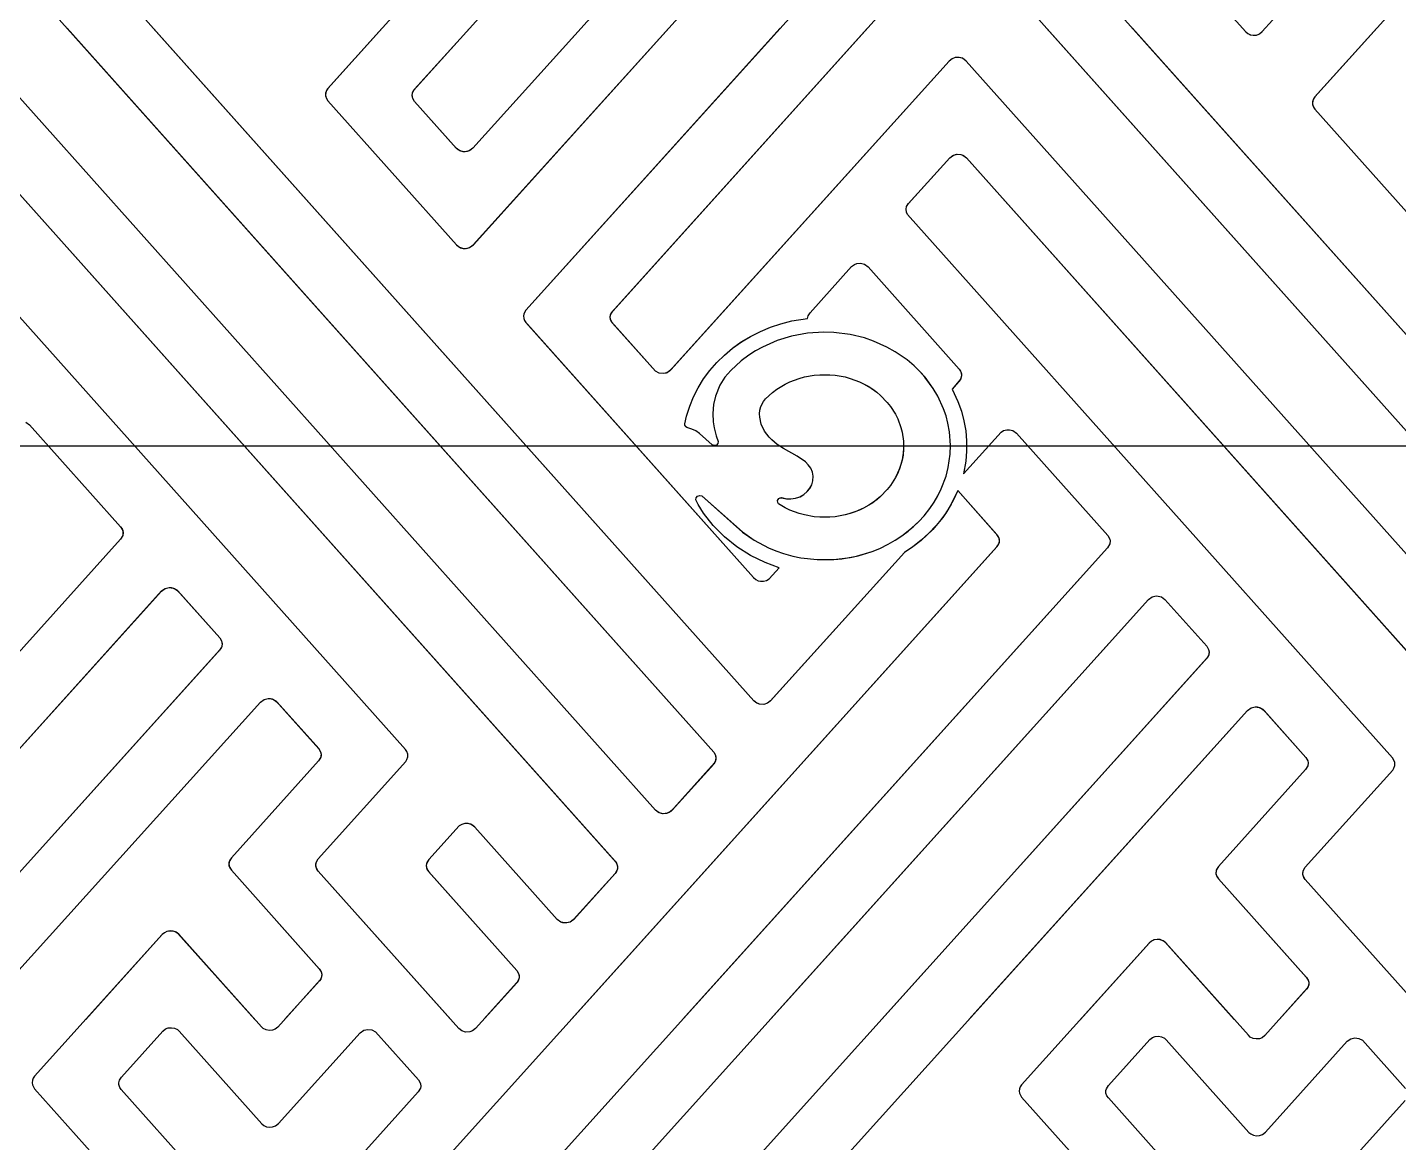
# Model space of a CAD drawing. Extents: x 44111 to 90315, y 4379 to 151689.
# Drawn here: x 66583 to 67238, y 135286 to 135819 of the extents above; entities that cross this region are included whole.
import ezdxf

# ---------------------------------------------------------------- set-up
doc = ezdxf.new("R2010")
doc.units = 0
doc.header["$LTSCALE"] = 1000
doc.header["$MEASUREMENT"] = 0
doc.linetypes.add('DOTE', pattern=[2.42, 2, -0.2, 0.02, -0.2])
for name, color, linetype in [('A-DOTE', 1, 'DOTE'), ('A-立面外墙材料填充', 8, 'Continuous'), ('DIM_ELEV', 3, 'Continuous')]:
    doc.layers.add(name, color=color, linetype=linetype)

# ---------------------------------------------------------------- blocks, each defined once
blk = doc.blocks.new('yggggggg')
at = {"layer": 'A-立面外墙材料填充'}
for p, q in [((657985.65, -619611.22), (658294.83, -619957.45)), ((658314.05, -619932.89), (658026.8, -619611.22)), ((658136.34, -619611.22), (658110.21, -619640.25)), ((658151.84, -619640.47), (658178.19, -619611.22)), ((658231.45, -619611.22), (658179.69, -619668.66)), ((658179.89, -619714.88), (658273.31, -619611.22)), ((658326.56, -619611.22), (658205.06, -619746.06)), ((658246.02, -619747.15), (658368.42, -619611.22)), ((658453.92, -619611.22), (658766.61, -619961.38)), ((658785.94, -619936.95), (658495.07, -619611.22)), ((658550.12, -619613.8), (658551.34, -619614.4)), ((658551.34, -619614.4), (658552.8, -619614.68)), ((658552.8, -619614.68), (658553.88, -619614.63)), ((658553.88, -619614.63), (658555.21, -619614.27)), ((658555.21, -619614.27), (658556.14, -619613.76)), ((658611.9, -619611.22), (658582.1, -619644.31)), ((658267.01, -619985.09), (657943.61, -619622.94)), ((658407.47, -619626.99), (658274.37, -619774.68)), ((658408.85, -619625.89), (658407.47, -619626.99)), ((658410.31, -619625.34), (658408.85, -619625.89)), ((658411.79, -619625.23), (658410.31, -619625.34)), ((658413.61, -619625.65), (658411.79, -619625.23)), ((658414.54, -619626.16), (658413.61, -619625.65)), ((658415.5, -619627), (658414.54, -619626.16)), ((658739.03, -619989.27), (658415.5, -619627)), ((658109.63, -619641.12), (658109.22, -619642.39)), ((658110.21, -619640.25), (658109.63, -619641.12)), ((658150.67, -619643.13), (658150.93, -619641.94)), ((658150.93, -619641.94), (658151.84, -619640.47)), ((658109.22, -619642.39), (658109.22, -619643.64)), ((658109.22, -619643.64), (658109.62, -619644.91)), ((658109.62, -619644.91), (658110.36, -619646)), ((658110.36, -619646), (658171.86, -619714.86)), ((658150.93, -619644.88), (658150.67, -619643.13)), ((658151.83, -619646.36), (658150.93, -619644.88)), ((658171.73, -619668.64), (658151.83, -619646.36)), ((658581.53, -619645.18), (658581.12, -619646.45)), ((658581.12, -619646.45), (658581.13, -619647.78)), ((658581.13, -619647.78), (658581.52, -619648.97)), ((658582.1, -619644.31), (658581.53, -619645.18)), ((658581.52, -619648.97), (658582.26, -619650.06)), ((658582.26, -619650.06), (658643.76, -619718.92)), ((657943.74, -619669.16), (658247.68, -620009.52)), ((658173.49, -619669.92), (658171.73, -619668.64)), ((658175.02, -619670.35), (658173.49, -619669.92)), ((658176.02, -619670.39), (658175.02, -619670.35)), ((658177.93, -619669.93), (658176.02, -619670.39)), ((658179.69, -619668.66), (658177.93, -619669.93)), ((658387.83, -619695.24), (658407.67, -619673.21)), ((658407.67, -619673.21), (658409.1, -619672.09)), ((658409.1, -619672.09), (658410.97, -619671.51)), ((658410.97, -619671.51), (658412.95, -619671.63)), ((658412.95, -619671.63), (658414.21, -619672.1)), ((658414.21, -619672.1), (658415.64, -619673.22)), ((658415.64, -619673.22), (658719.57, -620013.58)), ((658147.42, -619956.05), (657915.53, -619696.27)), ((658386.77, -619697.77), (658387.03, -619696.57)), ((658386.92, -619699.2), (658386.77, -619697.77)), ((658387.43, -619700.33), (658386.92, -619699.2)), ((658387.03, -619696.57), (658387.83, -619695.24)), ((658619.32, -619960.11), (658387.43, -619700.33)), ((658171.86, -619714.86), (658172.82, -619715.71)), ((658172.82, -619715.71), (658173.75, -619716.22)), ((658173.75, -619716.22), (658175.08, -619716.59)), ((658175.08, -619716.59), (658176.17, -619716.64)), ((658176.17, -619716.64), (658178.08, -619716.19)), ((658178.08, -619716.19), (658179.89, -619714.88)), ((658340.9, -619747.3), (658360.76, -619725.28)), ((658360.76, -619725.28), (658362.06, -619724.29)), ((658362.06, -619724.29), (658363.33, -619723.82)), ((658363.33, -619723.82), (658364.93, -619723.68)), ((658364.93, -619723.68), (658366.84, -619724.14)), ((658366.84, -619724.14), (658368.6, -619725.42)), ((658368.6, -619725.42), (658412.17, -619774.21)), ((658205.06, -619746.06), (658204.16, -619747.48)), ((658204.16, -619747.48), (658203.86, -619748.77)), ((658203.86, -619748.77), (658203.98, -619750.1)), ((658203.98, -619750.1), (658204.52, -619751.33)), ((658204.52, -619751.33), (658313.88, -619873.9)), ((658245.35, -619749.71), (658245.51, -619748.28)), ((658245.61, -619750.9), (658245.35, -619749.71)), ((658245.51, -619748.28), (658246.02, -619747.15)), ((658246.4, -619752.25), (658245.61, -619750.9)), ((658267.03, -619775.25), (658246.4, -619752.25)), ((658321.96, -619754.23), (658326.96, -619752.57)), ((658326.96, -619752.57), (658332.1, -619751.26)), ((658332.1, -619751.26), (658339.72, -619750.01)), ((658339.72, -619750.01), (658339.99, -619748.77)), ((658339.99, -619748.77), (658340.9, -619747.3)), ((658308.03, -619761.28), (658312.47, -619758.6)), ((658312.47, -619758.6), (658317.12, -619756.25)), ((658317.12, -619756.25), (658321.96, -619754.23)), ((658332, -619758.51), (658325.21, -619760.6)), ((658339.71, -619757.08), (658332, -619758.51)), ((658347.53, -619756.57), (658339.71, -619757.08)), ((658352.22, -619756.71), (658347.53, -619756.57)), ((658359.99, -619757.68), (658352.22, -619756.71)), ((658366.88, -619759.35), (658359.99, -619757.68)), ((658371.25, -619760.84), (658366.88, -619759.35)), ((658299.93, -619767.54), (658303.84, -619764.27)), ((658303.84, -619764.27), (658308.03, -619761.28)), ((658314.78, -619765.57), (658311.59, -619767.61)), ((658318.16, -619763.69), (658314.78, -619765.57)), ((658325.21, -619760.6), (658318.16, -619763.69)), ((658377.65, -619763.69), (658371.25, -619760.84)), ((658381.65, -619765.94), (658377.65, -619763.69)), ((658387.28, -619769.85), (658381.65, -619765.94)), ((658292.96, -619774.92), (658296.26, -619771.13)), ((658296.26, -619771.13), (658299.93, -619767.54)), ((658307.96, -619770.31), (658302.94, -619774.85)), ((658311.59, -619767.61), (658307.96, -619770.31)), ((658390.71, -619772.76), (658387.28, -619769.85)), ((658393.37, -619775.35), (658390.71, -619772.76)), ((658268.74, -619776.16), (658267.03, -619775.25)), ((658270.7, -619776.41), (658268.74, -619776.16)), ((658272.61, -619775.96), (658270.7, -619776.41)), ((658274.37, -619774.68), (658272.61, -619775.96)), ((658287.4, -619783.14), (658290, -619778.93)), ((658290, -619778.93), (658292.96, -619774.92)), ((658300.19, -619778.09), (658297.79, -619781.89)), ((658302.94, -619774.85), (658300.19, -619778.09)), ((658331.28, -619780.36), (658335.72, -619778.69)), ((658335.72, -619778.69), (658338.2, -619778.01)), ((658338.2, -619778.01), (658342.92, -619777.16)), ((658342.92, -619777.16), (658345.5, -619776.93)), ((658345.5, -619776.93), (658350.31, -619776.93)), ((658350.31, -619776.93), (658352.9, -619777.16)), ((658352.9, -619777.16), (658357.61, -619778.01)), ((658357.61, -619778.01), (658360.1, -619778.69)), ((658360.1, -619778.69), (658364.54, -619780.36)), ((658395.84, -619778.12), (658393.37, -619775.35)), ((658399.81, -619783.49), (658395.84, -619778.12)), ((658412.83, -619779.14), (658408.8, -619783.83)), ((658412.17, -619774.21), (658412.84, -619775.18)), ((658413.32, -619777.44), (658412.83, -619779.14)), ((658412.84, -619775.18), (658413.29, -619776.55)), ((658413.29, -619776.55), (658413.32, -619777.44)), ((658285.17, -619787.52), (658287.4, -619783.14)), ((658297.79, -619781.89), (658295.63, -619787.14)), ((658319.66, -619788.39), (658322.99, -619785.37)), ((658322.99, -619785.37), (658324.99, -619783.88)), ((658324.99, -619783.88), (658328.99, -619781.46)), ((658328.99, -619781.46), (658331.28, -619780.36)), ((658364.54, -619780.36), (658366.83, -619781.46)), ((658366.83, -619781.46), (658370.83, -619783.88)), ((658370.83, -619783.88), (658372.74, -619785.3)), ((658372.74, -619785.3), (658374.63, -619786.9)), ((658402.03, -619787.24), (658399.81, -619783.49)), ((658408.8, -619783.83), (658411.59, -619789.7)), ((658281.88, -619796.69), (658283.33, -619792.05)), ((658283.33, -619792.05), (658285.17, -619787.52)), ((658294.7, -619791.24), (658294.34, -619795.4)), ((658295.63, -619787.14), (658294.7, -619791.24)), ((658316.94, -619793.95), (658317.38, -619792.18)), ((658317.38, -619792.18), (658318.61, -619789.7)), ((658318.61, -619789.7), (658319.66, -619788.39)), ((658374.63, -619786.9), (658377.8, -619790.17)), ((658377.8, -619790.17), (658379.31, -619792.08)), ((658379.31, -619792.08), (658381.72, -619795.85)), ((658404.76, -619793.2), (658402.03, -619787.24)), ((658411.59, -619789.7), (658413.24, -619794.29)), ((658281.05, -619800.37), (658281.88, -619796.69)), ((658294.34, -619795.4), (658294.53, -619799.4)), ((658316.78, -619795.58), (658316.94, -619793.95)), ((658316.84, -619797.27), (658316.78, -619795.58)), ((658317.54, -619800.5), (658316.84, -619797.27)), ((658381.72, -619795.85), (658382.79, -619797.99)), ((658382.79, -619797.99), (658384.34, -619802.11)), ((658405.92, -619796.6), (658404.76, -619793.2)), ((658406.83, -619800.04), (658405.92, -619796.6)), ((658413.24, -619794.29), (658414.49, -619798.98)), ((658414.49, -619798.98), (658415.33, -619803.74)), ((657965.95, -619799.6), (657967.71, -619800.88)), ((657967.71, -619800.88), (658011.28, -619849.67)), ((658281.08, -619801.08), (658281.05, -619800.37)), ((658281.41, -619801.71), (658281.08, -619801.08)), ((658282, -619802.17), (658281.41, -619801.71)), ((658284.41, -619802.89), (658282, -619802.17)), ((658286.34, -619803.84), (658284.41, -619802.89)), ((658288, -619805.08), (658286.34, -619803.84)), ((658294.06, -619810.52), (658288, -619805.08)), ((658294.53, -619799.4), (658294.98, -619802.29)), ((658294.98, -619802.29), (658295.98, -619806.09)), ((658319.14, -619803.89), (658317.54, -619800.5)), ((658321.3, -619806.77), (658319.14, -619803.89)), ((658384.34, -619802.11), (658384.93, -619804.39)), ((658384.93, -619804.39), (658385.55, -619808.71)), ((658407.59, -619804.21), (658406.83, -619800.04)), ((658408.06, -619810.65), (658407.59, -619804.21)), ((658414.19, -619824.27), (658432.27, -619804.34)), ((658415.33, -619803.74), (658415.75, -619808.62)), ((658432.27, -619804.34), (658433.4, -619803.65)), ((658433.4, -619803.65), (658434.94, -619803.23)), ((658434.94, -619803.23), (658436.31, -619803.23)), ((658436.31, -619803.23), (658437.85, -619803.66)), ((658437.85, -619803.66), (658439.6, -619804.94)), ((658439.6, -619804.94), (658483.18, -619853.73)), ((658295.1, -619810.81), (658294.06, -619810.52)), ((658296.14, -619810.54), (658295.1, -619810.81)), ((658295.98, -619806.09), (658296.99, -619808.82)), ((658296.85, -619809.79), (658296.14, -619810.54)), ((658296.99, -619808.82), (658296.85, -619809.79)), ((658322.55, -619808.05), (658321.3, -619806.77)), ((658325.19, -619810.22), (658322.55, -619808.05)), ((658328.23, -619812.17), (658325.19, -619810.22)), ((658334.78, -619815.82), (658328.23, -619812.17)), ((658385.55, -619808.71), (658385.55, -619813.29)), ((658407.91, -619814.87), (658408.06, -619810.65)), ((658415.75, -619808.62), (658415.75, -619813.44)), ((658338.66, -619818.62), (658334.78, -619815.82)), ((658340.06, -619819.99), (658338.66, -619818.62)), ((658384.93, -619817.6), (658384.34, -619819.89)), ((658385.55, -619813.29), (658384.93, -619817.6)), ((658406.98, -619821.28), (658407.91, -619814.87)), ((658415.33, -619818.25), (658414.19, -619824.27)), ((658415.75, -619813.44), (658415.33, -619818.25)), ((658341.21, -619821.68), (658340.06, -619819.99)), ((658341.98, -619823.54), (658341.21, -619821.68)), ((658342.34, -619825.5), (658341.98, -619823.54)), ((658342.24, -619827.65), (658342.34, -619825.5)), ((658382.79, -619824.01), (658381.72, -619826.15)), ((658384.34, -619819.89), (658382.79, -619824.01)), ((658403.63, -619831.5), (658405.91, -619825.42)), ((658405.91, -619825.42), (658406.98, -619821.28)), ((658339.58, -619832.84), (658340.86, -619831.23)), ((658340.86, -619831.23), (658341.7, -619829.58)), ((658341.7, -619829.58), (658342.24, -619827.65)), ((658377.8, -619831.82), (658374.63, -619835.1)), ((658379.31, -619829.92), (658377.8, -619831.82)), ((658381.72, -619826.15), (658379.31, -619829.92)), ((658402.03, -619834.76), (658403.63, -619831.5)), ((658286.31, -619836.75), (658286.37, -619835.74)), ((658287.43, -619838.92), (658286.31, -619836.75)), ((658286.37, -619835.74), (658287.05, -619834.93)), ((658287.05, -619834.93), (658288.12, -619834.61)), ((658288.12, -619834.61), (658289.19, -619834.9)), ((658289.19, -619834.9), (658308.51, -619852.12)), ((658325.34, -619837.03), (658325.9, -619836.17)), ((658325.41, -619838.03), (658325.34, -619837.03)), ((658325.8, -619838.6), (658325.41, -619838.03)), ((658328.99, -619840.53), (658325.8, -619838.6)), ((658325.9, -619836.17), (658326.53, -619835.82)), ((658326.53, -619835.82), (658327.26, -619835.71)), ((658327.26, -619835.71), (658329.69, -619836.2)), ((658329.69, -619836.2), (658331.7, -619836.27)), ((658331.7, -619836.27), (658333.87, -619835.98)), ((658333.87, -619835.98), (658335.94, -619835.32)), ((658335.94, -619835.32), (658337.97, -619834.2)), ((658337.97, -619834.2), (658339.58, -619832.84)), ((658372.74, -619836.7), (658368.92, -619839.35)), ((658374.63, -619835.1), (658372.74, -619836.7)), ((658398.12, -619840.97), (658400.18, -619837.93)), ((658400.18, -619837.93), (658402.03, -619834.76)), ((658411.59, -619832.32), (658408.42, -619838.86)), ((658430.73, -619853.9), (658411.59, -619832.32)), ((658290, -619843.06), (658287.43, -619838.92)), ((658294.61, -619849.05), (658290, -619843.06)), ((658331.28, -619841.64), (658328.99, -619840.53)), ((658335.72, -619843.3), (658331.28, -619841.64)), ((658338.2, -619843.98), (658335.72, -619843.3)), ((658342.92, -619844.83), (658338.2, -619843.98)), ((658345.5, -619845.06), (658342.92, -619844.83)), ((658350.31, -619845.06), (658345.5, -619845.06)), ((658352.9, -619844.83), (658350.31, -619845.06)), ((658357.61, -619843.98), (658352.9, -619844.83)), ((658359.98, -619843.34), (658357.61, -619843.98)), ((658362.4, -619842.51), (658359.98, -619843.34)), ((658366.72, -619840.59), (658362.4, -619842.51)), ((658368.92, -619839.35), (658366.72, -619840.59)), ((658392.88, -619847.14), (658395.42, -619844.38)), ((658395.42, -619844.38), (658398.12, -619840.97)), ((658405.82, -619843.06), (658402.81, -619847.13)), ((658408.42, -619838.86), (658405.82, -619843.06)), ((658011.28, -619849.67), (658012.28, -619851.47)), ((658012.28, -619851.47), (658012.44, -619852.34)), ((658299.93, -619854.46), (658294.61, -619849.05)), ((658384.83, -619853.96), (658390.17, -619849.72)), ((658390.17, -619849.72), (658392.88, -619847.14)), ((658399.51, -619850.92), (658393.97, -619856.13)), ((658402.81, -619847.13), (658399.51, -619850.92)), ((658011.26, -619855.56), (657709.29, -620190.65)), ((658012.28, -619853.77), (658011.26, -619855.56)), ((658012.44, -619852.34), (658012.28, -619853.77)), ((658305.91, -619859.26), (658299.93, -619854.46)), ((658308.51, -619852.12), (658314.2, -619856.07)), ((658314.2, -619856.07), (658320.96, -619859.65)), ((658374.2, -619859.95), (658378.29, -619857.97)), ((658378.29, -619857.97), (658381.62, -619856.07)), ((658381.62, -619856.07), (658384.83, -619853.96)), ((658393.97, -619856.13), (658389.97, -619859.22)), ((658430.42, -619859.03), (658431.14, -619857.82)), ((658431.3, -619855.12), (658430.73, -619853.9)), ((658431.14, -619857.82), (658431.44, -619856.52)), ((658431.44, -619856.52), (658431.3, -619855.12)), ((658484.18, -619857.83), (658483.16, -619859.62)), ((658483.18, -619853.73), (658484.18, -619855.53)), ((658484.18, -619855.53), (658484.33, -619856.4)), ((658484.33, -619856.4), (658484.18, -619857.83)), ((658152.84, -620167.18), (658430.42, -619859.03)), ((658483.16, -619859.62), (658181.19, -620194.71)), ((658312.4, -619863.36), (658305.91, -619859.26)), ((658319.45, -619866.77), (658312.4, -619863.36)), ((658320.96, -619859.65), (658324.57, -619861.16)), ((658386.04, -619861.86), (658321.88, -619933.03)), ((658324.57, -619861.16), (658328.24, -619862.43)), ((658328.24, -619862.43), (658332.68, -619863.65)), ((658332.68, -619863.65), (658336.52, -619864.44)), ((658336.52, -619864.44), (658344.33, -619865.32)), ((658352.22, -619865.28), (658360.02, -619864.31)), ((658360.02, -619864.31), (658363.85, -619863.48)), ((658363.85, -619863.48), (658370.57, -619861.41)), ((658370.57, -619861.41), (658374.2, -619859.95)), ((658389.97, -619859.22), (658386.04, -619861.86)), ((658326.16, -619869.19), (658319.45, -619866.77)), ((658321.32, -619874.47), (658326.16, -619869.19)), ((658344.33, -619865.32), (658352.22, -619865.28)), ((658313.88, -619873.9), (658314.92, -619874.79)), ((658314.92, -619874.79), (658316.14, -619875.39)), ((658316.14, -619875.39), (658317.19, -619875.64)), ((658317.19, -619875.64), (658318.68, -619875.63)), ((658318.68, -619875.63), (658320.1, -619875.23)), ((658320.1, -619875.23), (658321.32, -619874.47)), ((657709.49, -620236.87), (658030.88, -619880.25)), ((658030.88, -619880.25), (658032.51, -619879.11)), ((658032.51, -619879.11), (658034.43, -619878.65)), ((658034.43, -619878.65), (658036.39, -619878.9)), ((658036.39, -619878.9), (658038.09, -619879.81)), ((658038.09, -619879.81), (658058.62, -619902.68)), ((658181.39, -620240.93), (658502.65, -619884.44)), ((658502.65, -619884.44), (658504.41, -619883.17)), ((658504.41, -619883.17), (658506.32, -619882.71)), ((658506.32, -619882.71), (658507.32, -619882.75)), ((658507.32, -619882.75), (658508.86, -619883.18)), ((658508.86, -619883.18), (658510.49, -619884.33)), ((658510.49, -619884.33), (658530.52, -619906.74)), ((658058.62, -619902.68), (658059.52, -619904.16)), ((658059.52, -619904.16), (658059.77, -619905.91)), ((658058.6, -619908.57), (657734.66, -620268.05)), ((658059.51, -619907.1), (658058.6, -619908.57)), ((658059.77, -619905.91), (658059.51, -619907.1)), ((658530.52, -619906.74), (658531.42, -619908.22)), ((658531.67, -619909.41), (658531.41, -619911.16)), ((658531.42, -619908.22), (658531.67, -619909.41)), ((658530.61, -619912.5), (658206.55, -620272.11)), ((658531.41, -619911.16), (658530.61, -619912.5)), ((657776.12, -620268.48), (658078.09, -619933.39)), ((658078.09, -619933.39), (658079.85, -619932.12)), ((658079.85, -619932.12), (658081.77, -619931.66)), ((658081.77, -619931.66), (658083.73, -619931.91)), ((658083.73, -619931.91), (658085.43, -619932.82)), ((658085.43, -619932.82), (658106.07, -619955.83)), ((658315.47, -619934.01), (658314.05, -619932.89)), ((658316.73, -619934.48), (658315.47, -619934.01)), ((658318.71, -619934.6), (658316.73, -619934.48)), ((658320.58, -619934.02), (658318.71, -619934.6)), ((658321.88, -619933.03), (658320.58, -619934.02)), ((658549.99, -619937.45), (658551.75, -619936.18)), ((658551.75, -619936.18), (658553.66, -619935.72)), ((658553.66, -619935.72), (658555.62, -619935.97)), ((658555.62, -619935.97), (658557.33, -619936.88)), ((658557.33, -619936.88), (658577.96, -619959.89)), ((658248.02, -620272.54), (658549.99, -619937.45)), ((658106.07, -619955.83), (658106.96, -619957.49)), ((658148.12, -619957.06), (658147.42, -619956.05)), ((658105.94, -619961.58), (658064.21, -620007.9)), ((658105.7, -620008.3), (658147.55, -619961.84)), ((658106.96, -619959.79), (658105.94, -619961.58)), ((658106.96, -619957.49), (658107.11, -619958.92)), ((658107.11, -619958.92), (658106.96, -619959.79)), ((658147.55, -619961.84), (658148.15, -619960.93)), ((658148.55, -619958.33), (658148.12, -619957.06)), ((658148.15, -619960.93), (658148.56, -619959.66)), ((658148.56, -619959.66), (658148.55, -619958.33)), ((658295.2, -619962.54), (658274.34, -619985.69)), ((658294.83, -619957.45), (658295.62, -619958.79)), ((658295.72, -619961.42), (658295.2, -619962.54)), ((658295.62, -619958.79), (658295.87, -619959.99)), ((658295.87, -619959.99), (658295.72, -619961.42)), ((658577.96, -619959.89), (658578.86, -619961.55)), ((658579.01, -619962.42), (658578.85, -619963.85)), ((658578.86, -619961.55), (658579.01, -619962.42)), ((658620.02, -619961.12), (658619.32, -619960.11)), ((658620.45, -619962.39), (658620.02, -619961.12)), ((658620.46, -619963.72), (658620.45, -619962.39)), ((658577.84, -619965.64), (658536.11, -620011.96)), ((658577.6, -620012.36), (658619.45, -619965.9)), ((658578.85, -619963.85), (658577.84, -619965.64)), ((658619.45, -619965.9), (658620.05, -619964.99)), ((658620.05, -619964.99), (658620.46, -619963.72)), ((658268.76, -619986.37), (658267.01, -619985.09)), ((658270.67, -619986.83), (658268.76, -619986.37)), ((658272.63, -619986.59), (658270.67, -619986.83)), ((658274.34, -619985.69), (658272.63, -619986.59)), ((658173.16, -619992.64), (658158.62, -620008.68)), ((658174.38, -619991.88), (658173.16, -619992.64)), ((658175.89, -619991.47), (658174.38, -619991.88)), ((658177.38, -619991.48), (658175.89, -619991.47)), ((658178.8, -619991.89), (658177.38, -619991.48)), ((658180.6, -619993.21), (658178.8, -619991.89)), ((658219.97, -620037.29), (658180.6, -619993.21)), ((658064.21, -620007.9), (658063.19, -620009.71)), ((658104.68, -620010.09), (658105.7, -620008.3)), ((658158.62, -620008.68), (658157.72, -620010.1)), ((658063.19, -620009.71), (658063.07, -620011.47)), ((658063.07, -620011.47), (658063.48, -620012.74)), ((658063.48, -620012.74), (658064.22, -620013.83)), ((658064.22, -620013.83), (658106.37, -620061.04)), ((658104.53, -620010.96), (658104.68, -620010.09)), ((658104.68, -620012.39), (658104.53, -620010.96)), ((658105.68, -620014.19), (658104.68, -620012.39)), ((658172.93, -620089.49), (658105.68, -620014.19)), ((658157.72, -620010.1), (658157.41, -620011.48)), ((658157.41, -620011.48), (658157.68, -620013.14)), ((658157.68, -620013.14), (658158.46, -620014.46)), ((658158.46, -620014.46), (658200.64, -620061.72)), ((658247.66, -620015.41), (658227.8, -620037.43)), ((658248.33, -620014.45), (658247.66, -620015.41)), ((658247.68, -620009.52), (658248.34, -620010.48)), ((658248.8, -620013.07), (658248.33, -620014.45)), ((658248.34, -620010.48), (658248.8, -620011.86)), ((658248.8, -620011.86), (658248.8, -620013.07)), ((658535.09, -620013.77), (658534.97, -620015.53)), ((658534.97, -620015.53), (658535.38, -620016.8)), ((658536.11, -620011.96), (658535.09, -620013.77)), ((658576.42, -620015.58), (658576.58, -620014.15)), ((658576.58, -620016.45), (658576.42, -620015.58)), ((658576.58, -620014.15), (658577.6, -620012.36)), ((658535.38, -620016.8), (658536.12, -620017.89)), ((658536.12, -620017.89), (658578.26, -620065.1)), ((658577.58, -620018.25), (658576.58, -620016.45)), ((658644.82, -620093.55), (658577.58, -620018.25)), ((658221.72, -620038.57), (658219.97, -620037.29)), ((658223.63, -620039.03), (658221.72, -620038.57)), ((658224.63, -620039), (658223.63, -620039.03)), ((658226.17, -620038.58), (658224.63, -620039)), ((658227.8, -620037.43), (658226.17, -620038.58)), ((658031.15, -620044.58), (657970.16, -620112.26)), ((658032.19, -620043.69), (658031.15, -620044.58)), ((658033.42, -620043.09), (658032.19, -620043.69)), ((658034.88, -620042.82), (658033.42, -620043.09)), ((658036.45, -620042.96), (658034.88, -620042.82)), ((658037.81, -620043.49), (658036.45, -620042.96)), ((658039.02, -620044.43), (658037.81, -620043.49)), ((658078.55, -620088.67), (658039.02, -620044.43)), ((658504.09, -620047.75), (658503.05, -620048.64)), ((658505.32, -620047.15), (658504.09, -620047.75)), ((658506.87, -620046.88), (658505.32, -620047.15)), ((658508.34, -620047.02), (658506.87, -620046.88)), ((658509.71, -620047.55), (658508.34, -620047.02)), ((658510.92, -620048.49), (658509.71, -620047.55)), ((658503.05, -620048.64), (658442.05, -620116.32)), ((658550.44, -620092.73), (658510.92, -620048.49)), ((658106.37, -620061.04), (658107.16, -620062.38)), ((658106.74, -620066.13), (658086.38, -620088.82)), ((658107.26, -620065), (658106.74, -620066.13)), ((658107.16, -620062.38), (658107.41, -620063.57)), ((658107.41, -620063.57), (658107.26, -620065)), ((658200.62, -620067.61), (658180.89, -620089.5)), ((658201.64, -620065.82), (658200.62, -620067.61)), ((658200.64, -620061.72), (658201.64, -620063.51)), ((658201.64, -620063.51), (658201.79, -620064.94)), ((658201.79, -620064.94), (658201.64, -620065.82)), ((658578.26, -620065.1), (658579.05, -620066.44)), ((658579.05, -620066.44), (658579.31, -620067.63)), ((658579.31, -620067.63), (658579.15, -620069.06)), ((658578.64, -620070.19), (658558.28, -620092.88)), ((658579.15, -620069.06), (658578.64, -620070.19)), ((658011.62, -620112.7), (658031.48, -620090.67)), ((658031.48, -620090.67), (658032.78, -620089.69)), ((658032.78, -620089.69), (658034.04, -620089.21)), ((658034.04, -620089.21), (658035.65, -620089.07)), ((658035.65, -620089.07), (658036.98, -620089.32)), ((658036.98, -620089.32), (658038.4, -620090.01)), ((658038.4, -620090.01), (658039.31, -620090.82)), ((658039.31, -620090.82), (658078.84, -620135.06)), ((658079.46, -620089.48), (658078.55, -620088.67)), ((658080.88, -620090.17), (658079.46, -620089.48)), ((658082.21, -620090.42), (658080.88, -620090.17)), ((658083.82, -620090.28), (658082.21, -620090.42)), ((658085.08, -620089.8), (658083.82, -620090.28)), ((658086.38, -620088.82), (658085.08, -620089.8)), ((658086.71, -620134.91), (658125.85, -620091.49)), ((658125.85, -620091.49), (658127.49, -620090.34)), ((658127.49, -620090.34), (658129.41, -620089.88)), ((658129.41, -620089.88), (658131.36, -620090.13)), ((658131.36, -620090.13), (658133.07, -620091.04)), ((658133.07, -620091.04), (658153.7, -620114.05)), ((658174.35, -620090.6), (658172.93, -620089.49)), ((658176.22, -620091.19), (658174.35, -620090.6)), ((658178.19, -620091.09), (658176.22, -620091.19)), ((658179.46, -620090.62), (658178.19, -620091.09)), ((658180.89, -620089.5), (658179.46, -620090.62)), ((658503.37, -620094.73), (658504.68, -620093.75)), ((658504.68, -620093.75), (658505.94, -620093.27)), ((658505.94, -620093.27), (658507.54, -620093.13)), ((658507.54, -620093.13), (658508.88, -620093.38)), ((658508.88, -620093.38), (658510.3, -620094.07)), ((658510.3, -620094.07), (658511.21, -620094.88)), ((658551.36, -620093.54), (658550.44, -620092.73)), ((658552.77, -620094.23), (658551.36, -620093.54)), ((658554.11, -620094.48), (658552.77, -620094.23)), ((658556.97, -620093.86), (658555.71, -620094.34)), ((658558.28, -620092.88), (658556.97, -620093.86)), ((658599.39, -620094.4), (658601.3, -620093.94)), ((658601.3, -620093.94), (658603.26, -620094.19)), ((658603.26, -620094.19), (658604.96, -620095.1)), ((658483.52, -620116.76), (658503.37, -620094.73)), ((658511.21, -620094.88), (658550.74, -620139.12)), ((658555.71, -620094.34), (658554.11, -620094.48)), ((658558.61, -620138.97), (658597.75, -620095.55)), ((658597.75, -620095.55), (658599.39, -620094.4)), ((658604.96, -620095.1), (658625.6, -620118.11)), ((657969.45, -620113.28), (657969.09, -620114.19)), ((657970.16, -620112.26), (657969.45, -620113.28)), ((658010.71, -620114.17), (658011.62, -620112.7)), ((657969.09, -620114.19), (657968.95, -620115.42)), ((657968.95, -620115.42), (657969.1, -620116.38)), ((657969.1, -620116.38), (657970.14, -620118.23)), ((657970.14, -620118.23), (658296.32, -620483.5)), ((658010.45, -620115.36), (658010.71, -620114.17)), ((658010.48, -620116.25), (658010.45, -620115.36)), ((658010.93, -620117.62), (658010.48, -620116.25)), ((658011.6, -620118.59), (658010.93, -620117.62)), ((658315.54, -620458.94), (658011.6, -620118.59)), ((658153.58, -620119.81), (658111.85, -620166.12)), ((658154.6, -620118.01), (658153.58, -620119.81)), ((658153.7, -620114.05), (658154.6, -620115.71)), ((658154.6, -620115.71), (658154.75, -620117.14)), ((658154.75, -620117.14), (658154.6, -620118.01)), ((658440.98, -620118.25), (658440.85, -620119.48)), ((658440.85, -620119.48), (658441, -620120.44)), ((658441.34, -620117.34), (658440.98, -620118.25)), ((658441, -620120.44), (658442.04, -620122.29)), ((658442.05, -620116.32), (658441.34, -620117.34)), ((658482.38, -620119.09), (658482.61, -620118.23)), ((658482.38, -620120.31), (658482.38, -620119.09)), ((658482.83, -620121.68), (658482.38, -620120.31)), ((658482.61, -620118.23), (658483.52, -620116.76)), ((658442.04, -620122.29), (658768.22, -620487.56)), ((658483.5, -620122.65), (658482.83, -620121.68)), ((658787.44, -620463), (658483.5, -620122.65)), ((658625.48, -620123.87), (658583.74, -620170.18)), ((658078.84, -620135.06), (658079.72, -620135.79)), ((658079.72, -620135.79), (658081.03, -620136.42)), ((658081.03, -620136.42), (658082.49, -620136.67)), ((658082.49, -620136.67), (658083.87, -620136.55)), ((658083.87, -620136.55), (658085.33, -620136.01)), ((658085.33, -620136.01), (658086.71, -620134.91)), ((658550.74, -620139.12), (658551.61, -620139.85)), ((658551.61, -620139.85), (658552.93, -620140.48)), ((658555.77, -620140.61), (658557.23, -620140.07)), ((658557.23, -620140.07), (658558.61, -620138.97)), ((658552.93, -620140.48), (658554.38, -620140.73)), ((658554.38, -620140.73), (658555.77, -620140.61))]:
    blk.add_line(p, q, dxfattribs=at)

msp = doc.modelspace()

# ---------------------------------------------------------------- linework, layer by layer
at = {"layer": 'A-DOTE'}
msp.add_line((53793.5, 135619.17), (77553.5, 135619.17), dxfattribs=at)
at = {"layer": 'A-立面外墙材料填充'}
for p, q in [((66767.26, 135788.95), (67044.84, 136097.1)), ((67097.59, 136096.51), (66795.62, 135761.42)), ((66795.82, 135715.2), (67117.08, 136071.69)), ((67145.04, 136043.63), (66820.98, 135684.02)), ((66862.44, 135683.59), (67164.42, 136018.68)), ((67125.64, 135861.26), (67165.17, 135817.01)), ((67173.03, 135817.16), (67212.18, 135860.59)), ((66584.57, 135837.9), (66910.75, 135472.63)), ((66929.97, 135497.19), (66626.03, 135837.54)), ((66768.01, 135836.33), (66726.27, 135790.01)), ((67056.47, 135833.84), (67382.65, 135468.57)), ((67401.87, 135493.13), (67097.93, 135833.48)), ((67239.91, 135832.27), (67198.17, 135785.95)), ((67165.17, 135817.01), (67166.04, 135816.28)), ((67166.04, 135816.28), (67167.35, 135815.65)), ((67167.35, 135815.65), (67168.81, 135815.4)), ((67168.81, 135815.4), (67170.2, 135815.52)), ((67170.2, 135815.52), (67171.66, 135816.06)), ((67171.66, 135816.06), (67173.03, 135817.16)), ((66882.93, 135444.99), (66559.53, 135807.14)), ((67023.39, 135803.09), (66889.67, 135654.81)), ((67024.77, 135804.19), (67023.39, 135803.09)), ((67026.23, 135804.74), (67024.77, 135804.19)), ((67028.11, 135804.82), (67026.23, 135804.74)), ((67029.62, 135804.4), (67028.11, 135804.82)), ((67031.43, 135803.08), (67029.62, 135804.4)), ((67354.83, 135440.93), (67031.43, 135803.08)), ((66725.23, 135788.12), (66725.1, 135786.88)), ((66725.1, 135786.88), (66725.25, 135785.92)), ((66725.59, 135789.03), (66725.23, 135788.12)), ((66726.27, 135790.01), (66725.59, 135789.03)), ((66766.59, 135786.39), (66766.75, 135787.82)), ((66766.85, 135785.2), (66766.59, 135786.39)), ((66766.75, 135787.82), (66767.26, 135788.95)), ((66725.25, 135785.92), (66726.29, 135784.08)), ((66726.29, 135784.08), (66787.81, 135715.18)), ((66767.75, 135783.72), (66766.85, 135785.2)), ((66787.78, 135761.31), (66767.75, 135783.72)), ((67197.13, 135784.06), (67196.99, 135782.82)), ((67196.99, 135782.82), (67197.15, 135781.86)), ((67197.49, 135784.97), (67197.13, 135784.06)), ((67197.15, 135781.86), (67198.18, 135780.02)), ((67198.17, 135785.95), (67197.49, 135784.97)), ((67198.18, 135780.02), (67259.71, 135711.12)), ((66559.66, 135760.92), (66864.1, 135419.89)), ((66788.57, 135760.63), (66787.78, 135761.31)), ((66789.98, 135759.94), (66788.57, 135760.63)), ((66794.18, 135760.31), (66792.92, 135759.83)), ((66795.62, 135761.42), (66794.18, 135760.31)), ((66791.32, 135759.69), (66789.98, 135759.94)), ((66792.92, 135759.83), (66791.32, 135759.69)), ((67003.86, 135734.98), (67023.59, 135756.87)), ((67023.59, 135756.87), (67025.36, 135758.14)), ((67025.36, 135758.14), (67027.27, 135758.6)), ((67027.27, 135758.6), (67028.87, 135758.45)), ((67028.87, 135758.45), (67029.8, 135758.14)), ((67029.8, 135758.14), (67031.56, 135756.86)), ((67031.56, 135756.86), (67335.99, 135415.83)), ((66763.34, 135474.03), (66531.45, 135733.81)), ((67002.96, 135733.5), (67003.86, 135734.98)), ((67002.69, 135732.31), (67002.96, 135733.5)), ((67002.84, 135730.88), (67002.69, 135732.31)), ((67003.35, 135729.75), (67002.84, 135730.88)), ((67235.24, 135469.97), (67003.35, 135729.75)), ((66787.81, 135715.18), (66789.16, 135714.11)), ((66789.16, 135714.11), (66790.61, 135713.56)), ((66794, 135713.89), (66795.82, 135715.2)), ((66790.61, 135713.56), (66792.49, 135713.47)), ((66792.49, 135713.47), (66794, 135713.89)), ((66956.82, 135682.78), (66976.68, 135704.8)), ((66976.68, 135704.8), (66977.99, 135705.79)), ((66977.99, 135705.79), (66979.25, 135706.26)), ((66979.25, 135706.26), (66980.85, 135706.4)), ((66980.85, 135706.4), (66982.76, 135705.94)), ((66982.76, 135705.94), (66984.52, 135704.66)), ((66984.52, 135704.66), (67028.09, 135655.87)), ((66819.93, 135682.18), (66819.78, 135681.22)), ((66820.98, 135684.02), (66819.93, 135682.18)), ((66861.27, 135680.92), (66861.54, 135682.12)), ((66861.54, 135682.12), (66862.44, 135683.59)), ((66955.64, 135680.07), (66955.92, 135681.31)), ((66955.92, 135681.31), (66956.82, 135682.78)), ((66819.78, 135681.22), (66819.91, 135679.98)), ((66819.91, 135679.98), (66820.26, 135679.07)), ((66820.26, 135679.07), (66820.97, 135678.05)), ((66820.97, 135678.05), (66929.8, 135556.18)), ((66861.42, 135679.49), (66861.27, 135680.92)), ((66861.93, 135678.37), (66861.42, 135679.49)), ((66882.96, 135654.82), (66861.93, 135678.37)), ((66933.04, 135673.83), (66937.88, 135675.85)), ((66937.88, 135675.85), (66942.89, 135677.51)), ((66942.89, 135677.51), (66948.02, 135678.82)), ((66948.02, 135678.82), (66955.64, 135680.07)), ((66919.77, 135665.81), (66923.96, 135668.8)), ((66923.96, 135668.8), (66928.39, 135671.47)), ((66928.39, 135671.47), (66933.04, 135673.83)), ((66941.14, 135669.48), (66934.09, 135666.39)), ((66947.92, 135671.57), (66941.14, 135669.48)), ((66955.63, 135673), (66947.92, 135671.57)), ((66963.45, 135673.5), (66955.63, 135673)), ((66968.15, 135673.36), (66963.45, 135673.5)), ((66975.91, 135672.4), (66968.15, 135673.36)), ((66982.81, 135670.73), (66975.91, 135672.4)), ((66987.18, 135669.24), (66982.81, 135670.73)), ((66993.58, 135666.39), (66987.18, 135669.24)), ((66912.18, 135658.95), (66915.85, 135662.54)), ((66915.85, 135662.54), (66919.77, 135665.81)), ((66927.52, 135662.47), (66923.88, 135659.77)), ((66930.71, 135664.51), (66927.52, 135662.47)), ((66934.09, 135666.39), (66930.71, 135664.51)), ((66997.57, 135664.14), (66993.58, 135666.39)), ((67003.21, 135660.23), (66997.57, 135664.14)), ((66905.92, 135651.15), (66908.88, 135655.16)), ((66908.88, 135655.16), (66912.18, 135658.95)), ((66918.87, 135655.23), (66916.11, 135651.99)), ((66923.88, 135659.77), (66918.87, 135655.23)), ((67006.64, 135657.32), (67003.21, 135660.23)), ((67009.29, 135654.73), (67006.64, 135657.32)), ((67028.09, 135655.87), (67028.76, 135654.9)), ((66884.66, 135653.91), (66882.96, 135654.82)), ((66886.62, 135653.67), (66884.66, 135653.91)), ((66887.96, 135653.91), (66886.62, 135653.67)), ((66889.67, 135654.81), (66887.96, 135653.91)), ((66903.32, 135646.94), (66905.92, 135651.15)), ((66916.11, 135651.99), (66913.71, 135648.18)), ((66940.91, 135646.2), (66944.91, 135648.62)), ((66944.91, 135648.62), (66947.2, 135649.72)), ((66947.2, 135649.72), (66951.65, 135651.39)), ((66951.65, 135651.39), (66954.13, 135652.07)), ((66954.13, 135652.07), (66958.85, 135652.92)), ((66958.85, 135652.92), (66961.43, 135653.15)), ((66961.43, 135653.15), (66966.24, 135653.15)), ((66966.24, 135653.15), (66968.82, 135652.92)), ((66968.82, 135652.92), (66973.54, 135652.07)), ((66973.54, 135652.07), (66976.02, 135651.39)), ((66976.02, 135651.39), (66980.46, 135649.72)), ((66980.46, 135649.72), (66982.75, 135648.62)), ((66982.75, 135648.62), (66984.84, 135647.43)), ((67011.77, 135651.96), (67009.29, 135654.73)), ((67015.73, 135646.59), (67011.77, 135651.96)), ((67028.75, 135650.93), (67024.72, 135646.24)), ((67029.25, 135652.64), (67028.75, 135650.93)), ((67028.76, 135654.9), (67029.1, 135654.07)), ((67029.1, 135654.07), (67029.25, 135652.64)), ((66899.25, 135638.03), (66901.09, 135642.56)), ((66901.09, 135642.56), (66903.32, 135646.94)), ((66911.56, 135642.94), (66910.62, 135638.84)), ((66913.71, 135648.18), (66911.56, 135642.94)), ((66935.58, 135641.69), (66938.91, 135644.71)), ((66938.91, 135644.71), (66940.91, 135646.2)), ((66984.84, 135647.43), (66988.66, 135644.78)), ((66988.66, 135644.78), (66990.55, 135643.18)), ((66990.55, 135643.18), (66993.73, 135639.91)), ((67017.95, 135642.84), (67015.73, 135646.59)), ((67020.68, 135636.88), (67017.95, 135642.84)), ((67024.72, 135646.24), (67027.52, 135640.37)), ((66897.81, 135633.39), (66899.25, 135638.03)), ((66910.62, 135638.84), (66910.27, 135634.68)), ((66932.7, 135634.49), (66932.86, 135636.13)), ((66932.86, 135636.13), (66933.3, 135637.9)), ((66933.3, 135637.9), (66934.53, 135640.38)), ((66934.53, 135640.38), (66935.58, 135641.69)), ((66993.73, 135639.91), (66995.24, 135638)), ((66995.24, 135638), (66997.64, 135634.23)), ((67021.84, 135633.47), (67020.68, 135636.88)), ((67027.52, 135640.37), (67029.17, 135635.79)), ((67029.17, 135635.79), (67030.41, 135631.1)), ((66581.87, 135630.48), (66583.63, 135629.2)), ((66583.63, 135629.2), (66627.2, 135580.41)), ((66896.97, 135629.71), (66897.81, 135633.39)), ((66897, 135629), (66896.97, 135629.71)), ((66897.34, 135628.36), (66897, 135629)), ((66910.27, 135634.68), (66910.45, 135630.68)), ((66910.45, 135630.68), (66910.9, 135627.79)), ((66932.76, 135632.81), (66932.7, 135634.49)), ((66933.46, 135629.58), (66932.76, 135632.81)), ((66935.07, 135626.18), (66933.46, 135629.58)), ((66997.64, 135634.23), (66998.71, 135632.09)), ((66998.71, 135632.09), (67000.26, 135627.97)), ((67022.75, 135630.04), (67021.84, 135633.47)), ((67023.52, 135625.87), (67022.75, 135630.04)), ((67030.41, 135631.1), (67031.25, 135626.33)), ((66897.93, 135627.9), (66897.34, 135628.36)), ((66900.34, 135627.19), (66897.93, 135627.9)), ((66902.26, 135626.24), (66900.34, 135627.19)), ((66903.92, 135625), (66902.26, 135626.24)), ((66909.99, 135619.56), (66903.92, 135625)), ((66910.9, 135627.79), (66911.9, 135623.99)), ((66911.9, 135623.99), (66912.91, 135621.26)), ((66937.23, 135623.31), (66935.07, 135626.18)), ((66938.48, 135622.03), (66937.23, 135623.31)), ((67000.26, 135627.97), (67000.85, 135625.69)), ((67000.85, 135625.69), (67001.48, 135621.37)), ((67023.98, 135619.43), (67023.52, 135625.87)), ((67030.12, 135605.8), (67048.19, 135625.74)), ((67031.25, 135626.33), (67031.68, 135621.46)), ((67048.19, 135625.74), (67049.33, 135626.43)), ((67049.33, 135626.43), (67050.87, 135626.85)), ((67050.87, 135626.85), (67052.23, 135626.85)), ((67052.23, 135626.85), (67053.77, 135626.42)), ((67053.77, 135626.42), (67055.53, 135625.14)), ((67055.53, 135625.14), (67099.1, 135576.35)), ((66911.02, 135619.27), (66909.99, 135619.56)), ((66912.06, 135619.54), (66911.02, 135619.27)), ((66912.77, 135620.28), (66912.06, 135619.54)), ((66912.91, 135621.26), (66912.77, 135620.28)), ((66941.12, 135619.86), (66938.48, 135622.03)), ((66944.15, 135617.91), (66941.12, 135619.86)), ((66950.7, 135614.26), (66944.15, 135617.91)), ((67001.56, 135619.02), (67001.25, 135614.68)), ((67001.48, 135621.37), (67001.56, 135619.02)), ((67023.83, 135615.2), (67023.98, 135619.43)), ((67031.67, 135616.64), (67031.25, 135611.83)), ((67031.68, 135621.46), (67031.67, 135616.64)), ((66954.59, 135611.46), (66950.7, 135614.26)), ((66955.98, 135610.09), (66954.59, 135611.46)), ((66957.14, 135608.4), (66955.98, 135610.09)), ((67000.82, 135612.37), (66999.58, 135608.16)), ((67001.25, 135614.68), (67000.82, 135612.37)), ((67022.9, 135608.8), (67023.83, 135615.2)), ((67031.25, 135611.83), (67030.12, 135605.8)), ((66957.91, 135606.54), (66957.14, 135608.4)), ((66958.26, 135604.58), (66957.91, 135606.54)), ((66958.16, 135602.43), (66958.26, 135604.58)), ((66997.64, 135603.93), (66995.24, 135600.16)), ((66999.58, 135608.16), (66997.64, 135603.93)), ((67019.55, 135598.57), (67021.84, 135604.66)), ((67021.84, 135604.66), (67022.9, 135608.8)), ((66953.9, 135595.88), (66955.5, 135597.24)), ((66955.5, 135597.24), (66956.69, 135598.71)), ((66956.69, 135598.71), (66957.63, 135600.5)), ((66957.63, 135600.5), (66958.16, 135602.43)), ((66993.73, 135598.26), (66990.55, 135594.98)), ((66995.24, 135600.16), (66993.73, 135598.26)), ((67017.95, 135595.32), (67019.55, 135598.57)), ((67027.51, 135597.76), (67025.47, 135593.33)), ((67046.18, 135576.8), (67027.51, 135597.76)), ((66902.24, 135593.33), (66902.29, 135594.34)), ((66903.36, 135591.16), (66902.24, 135593.33)), ((66902.29, 135594.34), (66902.97, 135595.15)), ((66902.97, 135595.15), (66904.04, 135595.47)), ((66905.92, 135587.01), (66903.36, 135591.16)), ((66904.04, 135595.47), (66905.12, 135595.18)), ((66905.12, 135595.18), (66924.44, 135577.95)), ((66941.27, 135593.05), (66941.82, 135593.91)), ((66941.33, 135592.05), (66941.27, 135593.05)), ((66941.73, 135591.48), (66941.33, 135592.05)), ((66944.91, 135589.55), (66941.73, 135591.48)), ((66941.82, 135593.91), (66942.45, 135594.26)), ((66942.45, 135594.26), (66943.19, 135594.36)), ((66943.19, 135594.36), (66945.61, 135593.88)), ((66947.2, 135588.44), (66944.91, 135589.55)), ((66945.61, 135593.88), (66947.62, 135593.81)), ((66947.62, 135593.81), (66949.79, 135594.09)), ((66949.79, 135594.09), (66952.03, 135594.83)), ((66952.03, 135594.83), (66953.9, 135595.88)), ((66982.75, 135589.55), (66980.46, 135588.44)), ((66986.75, 135591.97), (66982.75, 135589.55)), ((66988.76, 135593.45), (66986.75, 135591.97)), ((66990.55, 135594.98), (66988.76, 135593.45)), ((67014.04, 135589.11), (67016.1, 135592.14)), ((67016.1, 135592.14), (67017.95, 135595.32)), ((67025.47, 135593.33), (67023.05, 135589.04)), ((66910.54, 135581.02), (66905.92, 135587.01)), ((66951.65, 135586.78), (66947.2, 135588.44)), ((66954.13, 135586.09), (66951.65, 135586.78)), ((66958.85, 135585.24), (66954.13, 135586.09)), ((66961.43, 135585.01), (66958.85, 135585.24)), ((66966.24, 135585.01), (66961.43, 135585.01)), ((66968.82, 135585.24), (66966.24, 135585.01)), ((66973.54, 135586.09), (66968.82, 135585.24)), ((66976.02, 135586.78), (66973.54, 135586.09)), ((66980.46, 135588.44), (66976.02, 135586.78)), ((67003.78, 135578.39), (67008.8, 135582.94)), ((67008.8, 135582.94), (67011.34, 135585.7)), ((67011.34, 135585.7), (67014.04, 135589.11)), ((67020.26, 135584.93), (67017.13, 135581.02)), ((67023.05, 135589.04), (67020.26, 135584.93)), ((66627.2, 135580.41), (66627.87, 135579.45)), ((66627.87, 135579.45), (66628.32, 135578.07)), ((66628.32, 135578.07), (66628.2, 135576.31)), ((66915.85, 135575.62), (66910.54, 135581.02)), ((66924.44, 135577.95), (66930.12, 135574.01)), ((67000.75, 135576.12), (67003.78, 135578.39)), ((67013.66, 135577.36), (67009.95, 135574)), ((67017.13, 135581.02), (67013.66, 135577.36)), ((67047.07, 135575.38), (67046.18, 135576.8)), ((66627.19, 135574.52), (66420.27, 135344.91)), ((66628.2, 135576.31), (66627.19, 135574.52)), ((66842.57, 135344.91), (67046.17, 135570.84)), ((67099.08, 135570.46), (66895.83, 135344.91)), ((66921.83, 135570.82), (66915.85, 135575.62)), ((66928.33, 135566.72), (66921.83, 135570.82)), ((66930.12, 135574.01), (66936.89, 135570.42)), ((66936.89, 135570.42), (66940.49, 135568.92)), ((66986.5, 135568.67), (66990.12, 135570.13)), ((66990.12, 135570.13), (66994.21, 135572.11)), ((66994.21, 135572.11), (66997.54, 135574.01)), ((66997.54, 135574.01), (67000.75, 135576.12)), ((67005.89, 135570.86), (67001.96, 135568.22)), ((67009.95, 135574), (67005.89, 135570.86)), ((67046.17, 135570.84), (67046.92, 135571.92)), ((67046.92, 135571.92), (67047.31, 135573.11)), ((67047.33, 135574.44), (67047.07, 135575.38)), ((67047.31, 135573.11), (67047.33, 135574.44)), ((67100.1, 135572.25), (67099.08, 135570.46)), ((67099.1, 135576.35), (67100.1, 135574.55)), ((67100.1, 135574.55), (67100.26, 135573.68)), ((67100.26, 135573.68), (67100.1, 135572.25)), ((66935.37, 135563.31), (66928.33, 135566.72)), ((66942.08, 135560.89), (66935.37, 135563.31)), ((67001.96, 135568.22), (66937.93, 135497.17)), ((66940.49, 135568.92), (66944.16, 135567.65)), ((66944.16, 135567.65), (66948.6, 135566.43)), ((66948.6, 135566.43), (66952.44, 135565.64)), ((66952.44, 135565.64), (66960.25, 135564.75)), ((66960.25, 135564.75), (66968.15, 135564.8)), ((66968.15, 135564.8), (66972.06, 135565.17)), ((66972.06, 135565.17), (66979.03, 135566.42)), ((66979.03, 135566.42), (66986.5, 135568.67)), ((66937.25, 135555.61), (66942.08, 135560.89)), ((66646.67, 135549.7), (66648.44, 135550.97)), ((66648.44, 135550.97), (66650.35, 135551.43)), ((66650.35, 135551.43), (66651.34, 135551.39)), ((66651.34, 135551.39), (66652.88, 135550.96)), ((66652.88, 135550.96), (66654.51, 135549.81)), ((66929.8, 135556.18), (66930.84, 135555.28)), ((66930.84, 135555.28), (66932.06, 135554.68)), ((66932.06, 135554.68), (66933.12, 135554.44)), ((66933.12, 135554.44), (66934.6, 135554.45)), ((66934.6, 135554.45), (66936.02, 135554.85)), ((66936.02, 135554.85), (66937.25, 135555.61)), ((66462.12, 135344.91), (66646.67, 135549.7)), ((66654.51, 135549.81), (66674.54, 135527.4)), ((66937.68, 135344.91), (67118.57, 135545.64)), ((67118.57, 135545.64), (67120.34, 135546.91)), ((67120.34, 135546.91), (67122.25, 135547.37)), ((67122.25, 135547.37), (67123.24, 135547.33)), ((67123.24, 135547.33), (67124.78, 135546.9)), ((67124.78, 135546.9), (67126.41, 135545.75)), ((67126.41, 135545.75), (67146.44, 135523.34)), ((66674.54, 135527.4), (66675.44, 135525.92)), ((66675.44, 135525.92), (66675.7, 135524.73)), ((66675.7, 135524.73), (66675.54, 135523.3)), ((66675.03, 135522.17), (66515.38, 135344.91)), ((66675.54, 135523.3), (66675.03, 135522.17)), ((67146.92, 135518.11), (66990.94, 135344.91)), ((67146.44, 135523.34), (67147.34, 135521.86)), ((67147.44, 135519.24), (67146.92, 135518.11)), ((67147.34, 135521.86), (67147.6, 135520.67)), ((67147.6, 135520.67), (67147.44, 135519.24)), ((66694.01, 135496.69), (66695.78, 135497.96)), ((66695.78, 135497.96), (66697.69, 135498.42)), ((66697.69, 135498.42), (66698.68, 135498.38)), ((66698.68, 135498.38), (66700.22, 135497.95)), ((66700.22, 135497.95), (66701.98, 135496.67)), ((66557.23, 135344.91), (66694.01, 135496.69)), ((66701.98, 135496.67), (66721.88, 135474.39)), ((66930.88, 135496.39), (66929.97, 135497.19)), ((66932.66, 135495.59), (66930.88, 135496.39)), ((66934.63, 135495.48), (66932.66, 135495.59)), ((66936.5, 135496.06), (66934.63, 135495.48)), ((66937.93, 135497.17), (66936.5, 135496.06)), ((67032.79, 135344.91), (67165.91, 135492.63)), ((67165.91, 135492.63), (67167.67, 135493.9)), ((67167.67, 135493.9), (67169.59, 135494.36)), ((67169.59, 135494.36), (67170.58, 135494.32)), ((67170.58, 135494.32), (67172.12, 135493.89)), ((67172.12, 135493.89), (67173.88, 135492.61)), ((67173.88, 135492.61), (67193.89, 135470.19)), ((66721.88, 135474.39), (66722.78, 135472.91)), ((66723.04, 135471.71), (66722.77, 135469.97)), ((66722.78, 135472.91), (66723.04, 135471.71)), ((66764.05, 135473.01), (66763.34, 135474.03)), ((66764.48, 135471.75), (66764.05, 135473.01)), ((66764.49, 135470.42), (66764.48, 135471.75)), ((66910.75, 135472.63), (66911.54, 135471.29)), ((66721.87, 135468.49), (66680.16, 135422.21)), ((66721.62, 135421.78), (66763.47, 135468.24)), ((66722.77, 135469.97), (66721.87, 135468.49)), ((66763.47, 135468.24), (66764.08, 135469.15)), ((66764.08, 135469.15), (66764.49, 135470.42)), ((66910.73, 135467), (66890.89, 135444.97)), ((66911.53, 135468.34), (66910.73, 135467)), ((66911.8, 135469.54), (66911.53, 135468.34)), ((66911.54, 135471.29), (66911.8, 135469.54)), ((67194.78, 135466.23), (67193.76, 135464.43)), ((67193.89, 135470.19), (67194.78, 135468.53)), ((67194.78, 135468.53), (67194.94, 135467.65)), ((67194.94, 135467.65), (67194.78, 135466.23)), ((67235.94, 135468.95), (67235.24, 135469.97)), ((67235.37, 135464.18), (67235.97, 135465.09)), ((67236.38, 135467.69), (67235.94, 135468.95)), ((67235.97, 135465.09), (67236.39, 135466.36)), ((67236.39, 135466.36), (67236.38, 135467.69)), ((67193.76, 135464.43), (67152.03, 135418.12)), ((67193.52, 135417.72), (67235.37, 135464.18)), ((66884.36, 135443.87), (66882.93, 135444.99)), ((66886.22, 135443.28), (66884.36, 135443.87)), ((66888.2, 135443.39), (66886.22, 135443.28)), ((66889.46, 135443.86), (66888.2, 135443.39)), ((66890.89, 135444.97), (66889.46, 135443.86)), ((66789.08, 135437.44), (66774.54, 135421.4)), ((66790.31, 135438.2), (66789.08, 135437.44)), ((66791.72, 135438.6), (66790.31, 135438.2)), ((66793.21, 135438.61), (66791.72, 135438.6)), ((66794.63, 135438.23), (66793.21, 135438.61)), ((66795.56, 135437.72), (66794.63, 135438.23)), ((66796.53, 135436.87), (66795.56, 135437.72)), ((66835.89, 135392.79), (66796.53, 135436.87)), ((66679.41, 135421.13), (66679, 135419.85)), ((66679, 135419.85), (66679.11, 135418.09)), ((66680.16, 135422.21), (66679.41, 135421.13)), ((66720.48, 135418.23), (66720.61, 135419.99)), ((66720.61, 135419.99), (66721.62, 135421.78)), ((66773.49, 135419.56), (66773.33, 135418.6)), ((66774.54, 135421.4), (66773.49, 135419.56)), ((66864.1, 135419.89), (66864.6, 135418.77)), ((66679.11, 135418.09), (66680.12, 135416.28)), ((66680.12, 135416.28), (66722.18, 135369.18)), ((66720.94, 135416.85), (66720.48, 135418.23)), ((66721.61, 135415.89), (66720.94, 135416.85)), ((66784.99, 135344.91), (66721.61, 135415.89)), ((66773.33, 135418.6), (66773.47, 135417.36)), ((66773.47, 135417.36), (66773.82, 135416.45)), ((66773.82, 135416.45), (66774.5, 135415.47)), ((66774.5, 135415.47), (66816.56, 135368.36)), ((66863.58, 135414.67), (66843.85, 135392.77)), ((66864.49, 135416.14), (66863.58, 135414.67)), ((66864.76, 135417.34), (66864.49, 135416.14)), ((66864.6, 135418.77), (66864.76, 135417.34)), ((67151.13, 135416.65), (67150.86, 135414.91)), ((67150.86, 135414.91), (67151.15, 135413.61)), ((67152.03, 135418.12), (67151.13, 135416.65)), ((67151.15, 135413.61), (67152.04, 135412.19)), ((67192.38, 135414.17), (67192.5, 135415.93)), ((67192.84, 135412.79), (67192.38, 135414.17)), ((67192.5, 135415.93), (67193.52, 135417.72)), ((67193.5, 135411.83), (67192.84, 135412.79)), ((67152.04, 135412.19), (67194.08, 135365.12)), ((67253.27, 135344.91), (67193.5, 135411.83)), ((66648.12, 135386.39), (66647.07, 135385.5)), ((66649.34, 135386.99), (66648.12, 135386.39)), ((66650.4, 135387.22), (66649.34, 135386.99)), ((66651.88, 135387.21), (66650.4, 135387.22)), ((66653.3, 135386.8), (66651.88, 135387.21)), ((66654.52, 135386.04), (66653.3, 135386.8)), ((66837.65, 135391.51), (66835.89, 135392.79)), ((66838.58, 135391.2), (66837.65, 135391.51)), ((66840.18, 135391.05), (66838.58, 135391.2)), ((66842.09, 135391.5), (66840.18, 135391.05)), ((66843.85, 135392.77), (66842.09, 135391.5)), ((66647.07, 135385.5), (66610.49, 135344.91)), ((66691.34, 135344.91), (66654.52, 135386.04)), ((67118.97, 135381.44), (67086.05, 135344.91)), ((67120.01, 135382.33), (67118.97, 135381.44)), ((67121.33, 135382.95), (67120.01, 135382.33)), ((67122.7, 135383.2), (67121.33, 135382.95)), ((67124.18, 135383.08), (67122.7, 135383.2)), ((67125.2, 135382.74), (67124.18, 135383.08)), ((67126.42, 135381.98), (67125.2, 135382.74)), ((67159.61, 135344.91), (67126.42, 135381.98)), ((66722.18, 135369.18), (66723.08, 135367.7)), ((66723.08, 135367.7), (66723.34, 135366.5)), ((66816.56, 135368.36), (66817.46, 135366.89)), ((66817.46, 135366.89), (66817.68, 135366.02)), ((66722.27, 135363.42), (66705.61, 135344.91)), ((66722.84, 135364.24), (66722.27, 135363.42)), ((66723.3, 135365.62), (66722.84, 135364.24)), ((66723.34, 135366.5), (66723.3, 135365.62)), ((66816.65, 135362.61), (66800.72, 135344.91)), ((66817.22, 135363.43), (66816.65, 135362.61)), ((66817.68, 135364.81), (66817.22, 135363.43)), ((66817.68, 135366.02), (66817.68, 135364.81)), ((67194.08, 135365.12), (67194.98, 135363.64)), ((67194.74, 135360.18), (67194.17, 135359.36)), ((67195.2, 135361.56), (67194.74, 135360.18)), ((67194.98, 135363.64), (67195.2, 135362.78)), ((67195.2, 135362.78), (67195.2, 135361.56)), ((67194.17, 135359.36), (67181.16, 135344.91))]:
    msp.add_line(p, q, dxfattribs=at)

# ---------------------------------------------------------------- block references
at = {"layer": 'DIM_ELEV'}
msp.add_blockref('yggggggg', (-591384.08, 755430.08), dxfattribs=at)

doc.saveas('drawing.dxf')
